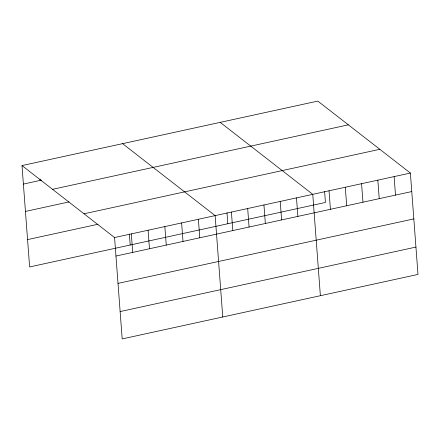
<?xml version="1.0" encoding="UTF-8"?>
<svg xmlns="http://www.w3.org/2000/svg" width="440" height="440" viewBox="0 0 440 440"><rect width="100%" height="100%" fill="white"/><g stroke="black" fill="none" stroke-linecap="round" stroke-linejoin="round"><path stroke-width="0.66" d="M22 165.578L317.812 101.085L410.377 173.052L418 274.423L122.188 338.916L114.565 237.545L22 165.578L29.623 266.948L325.435 202.455L324.616 191.516M23.392 184.085L41.498 180.136M52.547 189.327L348.359 124.834M25.449 211.426L69.031 201.927M84.018 213.796L379.83 149.303M27.566 239.602L97.972 224.252M114.565 237.545L410.377 173.052M115.957 256.053L411.769 191.56M118.014 283.393L413.826 218.906M120.131 311.57L415.943 247.077M220.198 122.37L312.757 194.337L320.381 295.702M122.579 143.649L215.138 215.617L222.761 316.987M394.108 176.6L395.5 195.107M377.839 180.147L379.231 198.655M361.57 183.695L362.962 202.202M345.301 187.242L346.693 205.744M329.027 190.79L330.418 209.292M296.489 197.885L297.88 216.387M280.22 201.432L281.611 219.934M263.951 204.98L265.342 223.482M247.681 208.527L249.073 227.029M231.413 212.075L232.804 230.577M226.996 212.801L227.816 223.735M198.38 219.274L199.771 237.776M181.615 222.926L183.007 241.434M164.852 226.584L166.243 245.086M148.088 230.236L149.479 248.743M131.329 233.893L132.715 252.395M129.376 234.08L130.202 245.02M40.051 179.058L40.156 180.428"/></g></svg>
